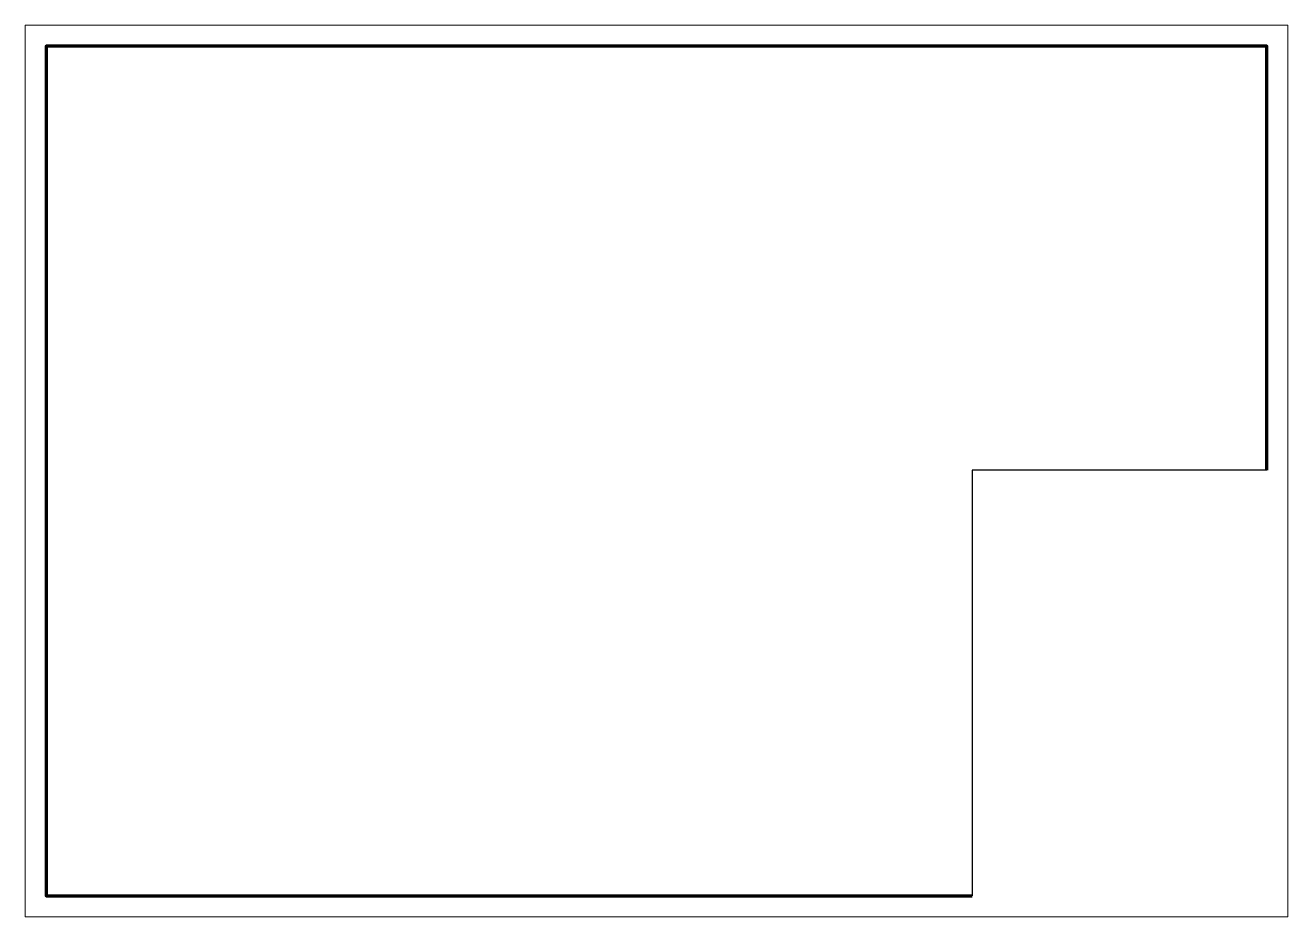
# Paper-space layout 'xxx_A1' of a CAD drawing. Header units: millimetres. Extents: x 34.1 to 118.1, y -2 to 57.3.
# The model-space entities are those that its viewports show. They can reach past a viewport. Long polylines and large blocks are cut down to what shows.
import ezdxf

# ---------------------------------------------------------------- set-up
doc = ezdxf.new("R2010")
doc.units = ezdxf.units.MM
doc.header["$LTSCALE"] = 3
doc.header["$MEASUREMENT"] = 0
doc.linetypes.add('CONTINU', pattern=[0])
doc.layers.add('Drw - Arch - brick (0.20)', color=7, linetype='CONTINU', lineweight=20)
doc.layers.add('Drw - frame', color=1, linetype='CONTINU', lineweight=70)
doc.layers.add('Drw - Layout', color=7, linetype='CONTINU', lineweight=0, plot=False)

msp = doc.modelspace()

# ---------------------------------------------------------------- linework, layer by layer
at = {"layer": 'Drw - Arch - brick (0.20)'}
msp.add_line((181.035, -1.342), (72.396, -1.342), dxfattribs=at)

psp = doc.layouts.new('xxx_A1')

# ---------------------------------------------------------------- linework, layer by layer
at = {"layer": 'Defpoints'}
psp.add_lwpolyline([(35.48, -0.579), (35.48, 55.921), (116.68, 55.921), (116.68, 27.721), (97.08, 27.721), (97.08, -0.579)], close=True, dxfattribs=at)
at = {"layer": 'Drw - frame', "color": 9, "lineweight": 15}
psp.add_lwpolyline([(34.08, -1.979), (118.08, -1.979), (118.08, 57.321), (34.08, 57.321)], close=True, dxfattribs=at)
at = {"layer": 'Drw - frame'}
psp.add_lwpolyline([(116.68, 27.721), (116.68, 55.921), (35.48, 55.921), (35.48, -0.579), (97.08, -0.579)], dxfattribs=at)

# ---------------------------------------------------------------- viewports
at = {"layer": 'Drw - Layout'}
vp = psp.add_viewport(center=(76.08, 27.671), size=(81.2, 56.5), view_center_point=(40.944, 26.608), view_height=57.71892, dxfattribs=at)
vp.dxf.flags = 0x10000  # cut along an outline
vp.dxf.clipping_boundary_handle = psp.add_lwpolyline([(35.48, -0.579), (35.48, 55.921), (116.68, 55.921), (116.68, 27.721), (97.08, 27.721), (97.08, -0.579)], format="xyb", close=True, dxfattribs={"invisible": 1}).dxf.handle

doc.saveas('drawing.dxf')
